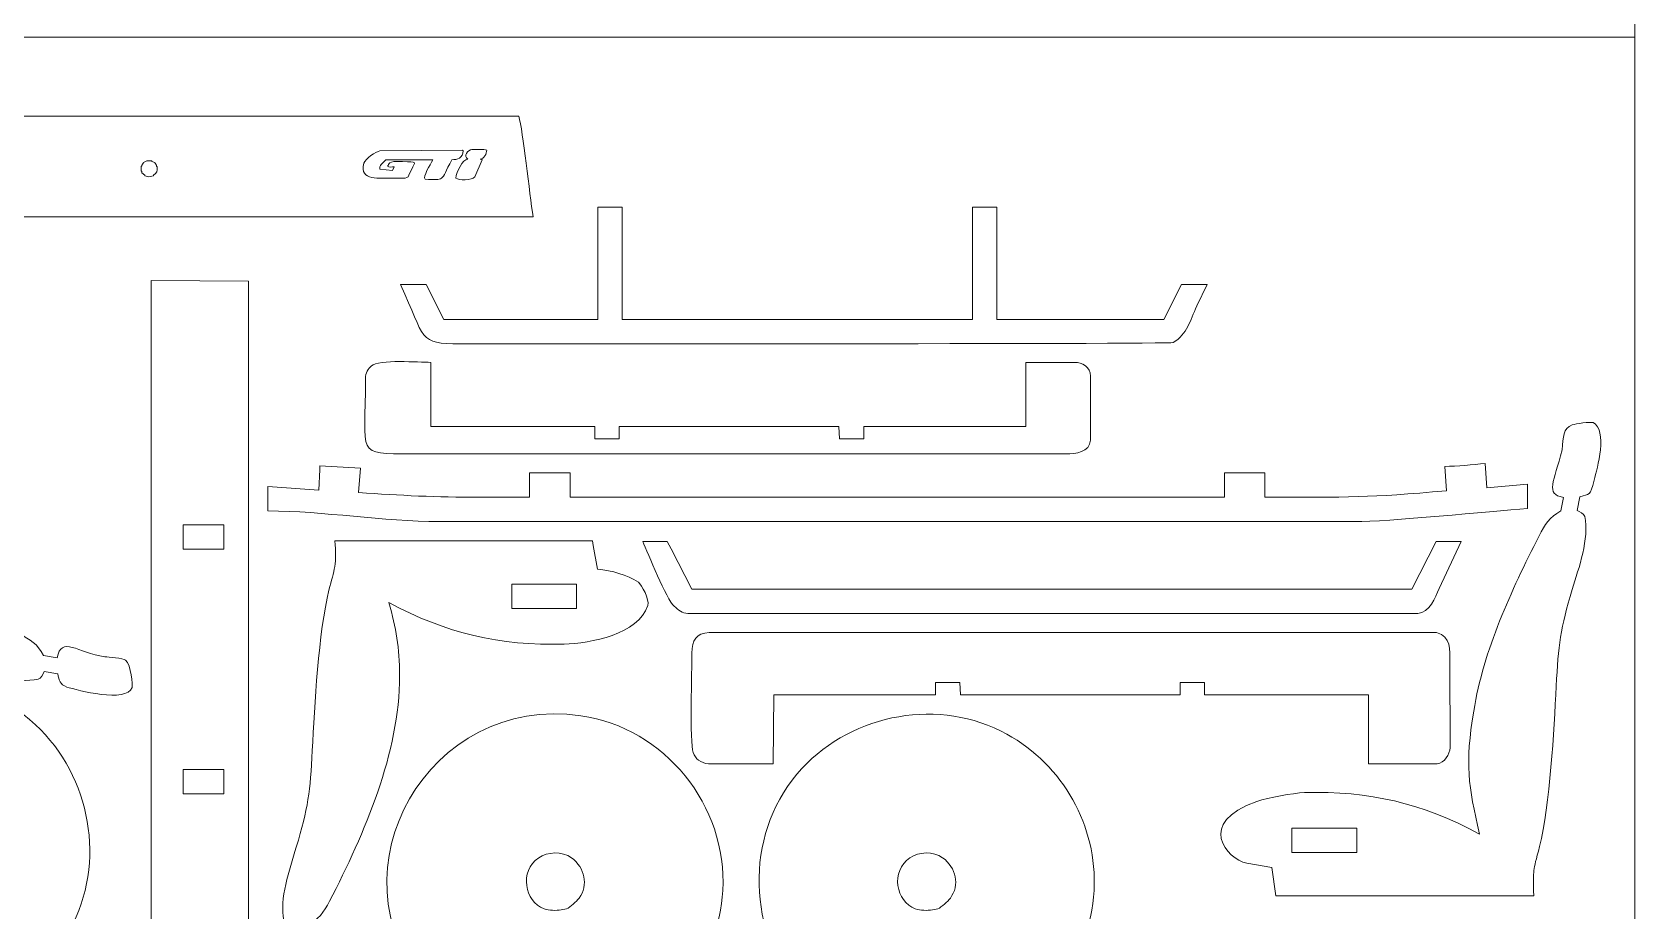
# Model space of a CAD drawing. Header units: centimetres. Extents: x -5.6 to 52.4, y -14 to 24.
# Drawn here: x 35.53 to 52.41, y -4.19 to 5.06 of the extents above; entities that cross this region are included whole.
import ezdxf

# ---------------------------------------------------------------- set-up
doc = ezdxf.new("R2010")
doc.units = ezdxf.units.CM
doc.header["$MEASUREMENT"] = 0
doc.layers.add('Camada 1', color=7, linetype='Continuous')

msp = doc.modelspace()

# ---------------------------------------------------------------- linework, layer by layer
at = {"layer": 'Camada 1', "color": 5, "lineweight": 9}
msp.add_open_spline([(52.40695, -13.99431), (52.40695, -13.99431), (-5.59305, -13.99431), (-5.59305, -13.99431), (-5.59305, -13.99431), (-5.59305, -13.99431), (52.40695, -13.9943), (52.40695, -13.9943), (52.40695, -13.9943), (52.40695, -13.9943), (52.40695, 24.00571), (52.40695, 24.00571), (52.40695, 24.00571), (52.40695, 24.00571), (-5.59305, 24.00571), (-5.59305, 24.00571), (-5.59305, 24.00571), (-5.59305, 24.00571), (-5.59305, -13.9943), (-5.59305, -13.9943)], degree=3, knots=[0, 0, 0, 0, 0.16666667, 0.16666667, 0.16666667, 0.16666667, 0.33333333, 0.33333333, 0.33333333, 0.33333333, 0.5, 0.5, 0.5, 0.5, 0.66666667, 0.66666667, 0.66666667, 0.66666667, 1, 1, 1, 1], dxfattribs=at)
msp.add_open_spline([(-5.59305, 5.00571), (-5.59305, 5.00571), (52.40695, 5.00572), (52.40695, 5.00572)], degree=3, dxfattribs=at)
at = {"layer": 'Camada 1', "color": 3, "lineweight": 9}
for points, knots in [([(35.26967, 3.11514), (35.26967, 3.11514), (40.80855, 3.11514), (40.80855, 3.11514), (40.80855, 3.11514), (40.77196, 3.35285), (40.70055, 4.02462), (40.6585, 4.17165), (40.6585, 4.17165), (38.05785, 4.17165), (35.4572, 4.17165), (32.85655, 4.17165), (32.85655, 4.17165), (32.85655, 4.17165), (32.70653, 3.11514), (32.70653, 3.11514), (32.70653, 3.11514), (32.70653, 3.11514), (35.26967, 3.11514), (35.26967, 3.11514)], [0, 0, 0, 0, 0.16666667, 0.16666667, 0.16666667, 0.16666667, 0.33333333, 0.33333333, 0.33333333, 0.33333333, 0.5, 0.5, 0.5, 0.5, 0.66666667, 0.66666667, 0.66666667, 0.66666667, 1, 1, 1, 1]), ([(36.7638, 3.53401), (36.7638, 3.53401), (36.81378, 3.54652), (36.81378, 3.54652), (36.81378, 3.54652), (36.81378, 3.54652), (36.81378, 3.55277), (36.81378, 3.55277), (36.81378, 3.55277), (36.85091, 3.58058), (36.85133, 3.58757), (36.85133, 3.64029), (36.85133, 3.64029), (36.85133, 3.64029), (36.84506, 3.64653), (36.84506, 3.64653), (36.84506, 3.64653), (36.84506, 3.64653), (36.84506, 3.65904), (36.84506, 3.65904), (36.84506, 3.65904), (36.84506, 3.65904), (36.83254, 3.67152), (36.83254, 3.67152), (36.83254, 3.67152), (36.83254, 3.67152), (36.83254, 3.67779), (36.83254, 3.67779), (36.83254, 3.67779), (36.83254, 3.67779), (36.8263, 3.67779), (36.8263, 3.67779), (36.8263, 3.67779), (36.8263, 3.67779), (36.8263, 3.68404), (36.8263, 3.68404), (36.8263, 3.68404), (36.8263, 3.68404), (36.79503, 3.69655), (36.79503, 3.69655), (36.79503, 3.69655), (36.79503, 3.69655), (36.79503, 3.70279), (36.79503, 3.70279), (36.79503, 3.70279), (36.72944, 3.70279), (36.74875, 3.70878), (36.70751, 3.68404), (36.70751, 3.68404), (36.70751, 3.68404), (36.70751, 3.67779), (36.70751, 3.67779), (36.70751, 3.67779), (36.70751, 3.67779), (36.70126, 3.67779), (36.70126, 3.67779), (36.70126, 3.67779), (36.70126, 3.67779), (36.70126, 3.67152), (36.70126, 3.67152), (36.70126, 3.67152), (36.70126, 3.67152), (36.68876, 3.65904), (36.68876, 3.65904), (36.68876, 3.65904), (36.68876, 3.65904), (36.68876, 3.64653), (36.68876, 3.64653), (36.68876, 3.64653), (36.68876, 3.64653), (36.68251, 3.64653), (36.68251, 3.64653), (36.68251, 3.64653), (36.68251, 3.64653), (36.68251, 3.59651), (36.68251, 3.59651), (36.68251, 3.59651), (36.68251, 3.59651), (36.68876, 3.59027), (36.68876, 3.59027), (36.68876, 3.59027), (36.68876, 3.59027), (36.68876, 3.57775), (36.68876, 3.57775), (36.68876, 3.57775), (36.68876, 3.57775), (36.72002, 3.55277), (36.72002, 3.55277), (36.72002, 3.55277), (36.72002, 3.55277), (36.72002, 3.54652), (36.72002, 3.54652), (36.72002, 3.54652), (36.72002, 3.54652), (36.7638, 3.53401), (36.7638, 3.53401)], [0, 0, 0, 0, 0.04, 0.04, 0.04, 0.04, 0.08, 0.08, 0.08, 0.08, 0.12, 0.12, 0.12, 0.12, 0.16, 0.16, 0.16, 0.16, 0.2, 0.2, 0.2, 0.2, 0.24, 0.24, 0.24, 0.24, 0.28, 0.28, 0.28, 0.28, 0.32, 0.32, 0.32, 0.32, 0.36, 0.36, 0.36, 0.36, 0.4, 0.4, 0.4, 0.4, 0.44, 0.44, 0.44, 0.44, 0.48, 0.48, 0.48, 0.48, 0.52, 0.52, 0.52, 0.52, 0.56, 0.56, 0.56, 0.56, 0.6, 0.6, 0.6, 0.6, 0.64, 0.64, 0.64, 0.64, 0.68, 0.68, 0.68, 0.68, 0.72, 0.72, 0.72, 0.72, 0.76, 0.76, 0.76, 0.76, 0.8, 0.8, 0.8, 0.8, 0.84, 0.84, 0.84, 0.84, 0.88, 0.88, 0.88, 0.88, 0.92, 0.92, 0.92, 0.92, 1, 1, 1, 1]), ([(39.93833, 2.03392), (39.93833, 2.03392), (39.86956, 2.03392), (39.86956, 2.03392), (39.86956, 2.03392), (39.86956, 2.03392), (39.68203, 2.40275), (39.68203, 2.40275), (39.68203, 2.40275), (39.68203, 2.40275), (39.41319, 2.40275), (39.41319, 2.40275), (39.41319, 2.40275), (39.67618, 1.82414), (39.59971, 1.7776), (40.03834, 1.7776), (40.03834, 1.7776), (40.17035, 1.7776), (47.51889, 1.77519), (47.54647, 1.7901), (47.54647, 1.7901), (47.69843, 1.8874), (47.72015, 2.01245), (47.79653, 2.17771), (47.79653, 2.17771), (47.79653, 2.17771), (47.90282, 2.40275), (47.90282, 2.40275), (47.90282, 2.40275), (47.90282, 2.40275), (47.634, 2.40275), (47.634, 2.40275), (47.634, 2.40275), (47.634, 2.40275), (47.44646, 2.03392), (47.44646, 2.03392), (47.44646, 2.03392), (47.44646, 2.03392), (45.68978, 2.03392), (45.68978, 2.03392), (45.68978, 2.03392), (45.68978, 2.03392), (45.68978, 3.21547), (45.68978, 3.21547), (45.68978, 3.21547), (45.68978, 3.21547), (45.43344, 3.21547), (45.43344, 3.21547), (45.43344, 3.21547), (45.43344, 3.21547), (45.43344, 2.03392), (45.43344, 2.03392), (45.43344, 2.03392), (45.43344, 2.03392), (41.74503, 2.03392), (41.74503, 2.03392), (41.74503, 2.03392), (41.74503, 2.03392), (41.74503, 3.21547), (41.74503, 3.21547), (41.74503, 3.21547), (41.74503, 3.21547), (41.48873, 3.21547), (41.48873, 3.21547), (41.48873, 3.21547), (41.48873, 3.21547), (41.48873, 2.03392), (41.48873, 2.03392), (41.48873, 2.03392), (41.48873, 2.03392), (39.93833, 2.03392), (39.93833, 2.03392)], [0, 0, 0, 0, 0.05263158, 0.05263158, 0.05263158, 0.05263158, 0.10526316, 0.10526316, 0.10526316, 0.10526316, 0.15789474, 0.15789474, 0.15789474, 0.15789474, 0.21052632, 0.21052632, 0.21052632, 0.21052632, 0.26315789, 0.26315789, 0.26315789, 0.26315789, 0.31578947, 0.31578947, 0.31578947, 0.31578947, 0.36842105, 0.36842105, 0.36842105, 0.36842105, 0.42105263, 0.42105263, 0.42105263, 0.42105263, 0.47368421, 0.47368421, 0.47368421, 0.47368421, 0.52631579, 0.52631579, 0.52631579, 0.52631579, 0.57894737, 0.57894737, 0.57894737, 0.57894737, 0.63157895, 0.63157895, 0.63157895, 0.63157895, 0.68421053, 0.68421053, 0.68421053, 0.68421053, 0.73684211, 0.73684211, 0.73684211, 0.73684211, 0.78947368, 0.78947368, 0.78947368, 0.78947368, 0.84210526, 0.84210526, 0.84210526, 0.84210526, 0.89473684, 0.89473684, 0.89473684, 0.89473684, 1, 1, 1, 1]), ([(31.64911, 1.50425), (31.64911, 1.50425), (31.60536, 1.498), (31.60536, 1.498), (31.60536, 1.498), (31.60536, 1.498), (31.60536, -1.21518), (31.60536, -1.21518), (31.60536, -1.21518), (31.9124, -1.21518), (31.84087, -1.20152), (32.12424, -1.27771), (32.12424, -1.27771), (32.95426, -1.50088), (33.90102, -1.3385), (34.83115, -1.62154), (34.83115, -1.62154), (35.07357, -1.69531), (35.37575, -1.79943), (35.6001, -1.75282), (35.6001, -1.75282), (35.63091, -1.74227), (35.64937, -1.69803), (35.66263, -1.67156), (35.66263, -1.67156), (35.66263, -1.67156), (35.80641, -1.69656), (35.80641, -1.69656), (35.80641, -1.69656), (35.81529, -1.75879), (35.82812, -1.80589), (35.90017, -1.83409), (35.90017, -1.83409), (36.01204, -1.86806), (36.52826, -2.00467), (36.58784, -1.84034), (36.58784, -1.84034), (36.59334, -1.8203), (36.5765, -1.59918), (36.5191, -1.55276), (36.5191, -1.55276), (36.48815, -1.52773), (36.34181, -1.52159), (36.30027, -1.51526), (36.30027, -1.51526), (36.0134, -1.47154), (35.83929, -1.29334), (35.80014, -1.52778), (35.80014, -1.52778), (35.80014, -1.52778), (35.65636, -1.50275), (35.65636, -1.50275), (35.65636, -1.50275), (35.58537, -1.37488), (35.52184, -1.33922), (35.39381, -1.27144), (35.39381, -1.27144), (34.60458, -0.85362), (33.72122, -0.48205), (32.82441, -0.54), (32.82441, -0.54), (32.60097, -0.55444), (32.4637, -0.5891), (32.24927, -0.64628), (32.24927, -0.64628), (32.60547, 0.01761), (32.73194, 0.55841), (32.68063, 1.31671), (32.68063, 1.31671), (32.62449, 2.1464), (31.99277, 2.41319), (31.90541, 1.54175), (31.90541, 1.54175), (31.90541, 1.54175), (31.64911, 1.50425), (31.64911, 1.50425)], [0, 0, 0, 0, 0.05, 0.05, 0.05, 0.05, 0.1, 0.1, 0.1, 0.1, 0.15, 0.15, 0.15, 0.15, 0.2, 0.2, 0.2, 0.2, 0.25, 0.25, 0.25, 0.25, 0.3, 0.3, 0.3, 0.3, 0.35, 0.35, 0.35, 0.35, 0.4, 0.4, 0.4, 0.4, 0.45, 0.45, 0.45, 0.45, 0.5, 0.5, 0.5, 0.5, 0.55, 0.55, 0.55, 0.55, 0.6, 0.6, 0.6, 0.6, 0.65, 0.65, 0.65, 0.65, 0.7, 0.7, 0.7, 0.7, 0.75, 0.75, 0.75, 0.75, 0.8, 0.8, 0.8, 0.8, 0.85, 0.85, 0.85, 0.85, 0.9, 0.9, 0.9, 0.9, 1, 1, 1, 1]), ([(36.78882, 0.59249), (36.78882, 0.59249), (36.78882, -5.53406), (36.78882, -5.53406), (36.78882, -5.53406), (36.78882, -5.53406), (37.81407, -5.53406), (37.81407, -5.53406), (37.81407, -5.53406), (37.81407, -5.53406), (37.81407, 2.4367), (37.81407, 2.4367), (37.81407, 2.4367), (37.81407, 2.4367), (36.78882, 2.44294), (36.78882, 2.44294), (36.78882, 2.44294), (36.78882, 2.44294), (36.78882, 0.59249), (36.78882, 0.59249)], [0, 0, 0, 0, 0.16666667, 0.16666667, 0.16666667, 0.16666667, 0.33333333, 0.33333333, 0.33333333, 0.33333333, 0.5, 0.5, 0.5, 0.5, 0.66666667, 0.66666667, 0.66666667, 0.66666667, 1, 1, 1, 1]), ([(44.07001, 0.77618), (44.07001, 0.77618), (44.0325, 0.77618), (44.0325, 0.77618), (44.0325, 0.77618), (44.0325, 0.77618), (44.02623, 0.90746), (44.02623, 0.90746), (44.02623, 0.90746), (44.02623, 0.90746), (41.71316, 0.90746), (41.71316, 0.90746), (41.71316, 0.90746), (41.71316, 0.90746), (41.71316, 0.77618), (41.71316, 0.77618), (41.71316, 0.77618), (41.71316, 0.77618), (41.45685, 0.77618), (41.45685, 0.77618), (41.45685, 0.77618), (41.45685, 0.77618), (41.45685, 0.90746), (41.45685, 0.90746), (41.45685, 0.90746), (41.45685, 0.90746), (39.73141, 0.90746), (39.73141, 0.90746), (39.73141, 0.90746), (39.73141, 0.90746), (39.73141, 1.58263), (39.73141, 1.58263), (39.73141, 1.58263), (39.60963, 1.58263), (39.18351, 1.6171), (39.10626, 1.54513), (39.10626, 1.54513), (39.07486, 1.51588), (39.04375, 1.47207), (39.04375, 1.41383), (39.04375, 1.41383), (39.04375, 0.59616), (38.93268, 0.61988), (39.53136, 0.61988), (39.53136, 0.61988), (41.82777, 0.61988), (44.12417, 0.61988), (46.42058, 0.61988), (46.42058, 0.61988), (46.5173, 0.61988), (46.66661, 0.63621), (46.67691, 0.76367), (46.67691, 0.76367), (46.67691, 0.76367), (46.67691, 1.43884), (46.67691, 1.43884), (46.67691, 1.43884), (46.67228, 1.53236), (46.59104, 1.58263), (46.50811, 1.58263), (46.50811, 1.58263), (46.50811, 1.58263), (45.99546, 1.58263), (45.99546, 1.58263), (45.99546, 1.58263), (45.99546, 1.58263), (45.99546, 0.90746), (45.99546, 0.90746), (45.99546, 0.90746), (45.99546, 0.90746), (44.2888, 0.90746), (44.2888, 0.90746), (44.2888, 0.90746), (44.2888, 0.90746), (44.2888, 0.77618), (44.2888, 0.77618), (44.2888, 0.77618), (44.2888, 0.77618), (44.07001, 0.77618), (44.07001, 0.77618)], [0, 0, 0, 0, 0.04761905, 0.04761905, 0.04761905, 0.04761905, 0.0952381, 0.0952381, 0.0952381, 0.0952381, 0.14285714, 0.14285714, 0.14285714, 0.14285714, 0.19047619, 0.19047619, 0.19047619, 0.19047619, 0.23809524, 0.23809524, 0.23809524, 0.23809524, 0.28571429, 0.28571429, 0.28571429, 0.28571429, 0.33333333, 0.33333333, 0.33333333, 0.33333333, 0.38095238, 0.38095238, 0.38095238, 0.38095238, 0.42857143, 0.42857143, 0.42857143, 0.42857143, 0.47619048, 0.47619048, 0.47619048, 0.47619048, 0.52380952, 0.52380952, 0.52380952, 0.52380952, 0.57142857, 0.57142857, 0.57142857, 0.57142857, 0.61904762, 0.61904762, 0.61904762, 0.61904762, 0.66666667, 0.66666667, 0.66666667, 0.66666667, 0.71428571, 0.71428571, 0.71428571, 0.71428571, 0.76190476, 0.76190476, 0.76190476, 0.76190476, 0.80952381, 0.80952381, 0.80952381, 0.80952381, 0.85714286, 0.85714286, 0.85714286, 0.85714286, 0.9047619, 0.9047619, 0.9047619, 0.9047619, 1, 1, 1, 1]), ([(51.64094, 0.66226), (51.5534, 0.31993), (51.45901, 0.19448), (51.65345, 0.16213), (51.65345, 0.16213), (51.65345, 0.16213), (51.62846, 0.01835), (51.62846, 0.01835), (51.62846, 0.01835), (51.50425, -0.05069), (51.46217, -0.11789), (51.39715, -0.24424), (51.39715, -0.24424), (51.10166, -0.82669), (50.81587, -1.43667), (50.70946, -2.08844), (50.70946, -2.08844), (50.61797, -2.64881), (50.64978, -2.86756), (50.77199, -3.3825), (50.77199, -3.3825), (50.16001, -3.0531), (49.61246, -2.92699), (48.92778, -2.94491), (48.92778, -2.94491), (48.79909, -2.95165), (48.55251, -2.99553), (48.42766, -3.03868), (48.42766, -3.03868), (47.78009, -3.2625), (48.11118, -3.64123), (48.32138, -3.68882), (48.32138, -3.68882), (48.32138, -3.68882), (48.58393, -3.7326), (48.58393, -3.7326), (48.58393, -3.7326), (48.58393, -3.7326), (48.62769, -4.03268), (48.62769, -4.03268), (48.62769, -4.03268), (48.62769, -4.03268), (51.34089, -4.03268), (51.34089, -4.03268), (51.34089, -4.03268), (51.34089, -3.72578), (51.32724, -3.7971), (51.40338, -3.51381), (51.40338, -3.51381), (51.51151, -3.07041), (51.55527, -2.29285), (51.57843, -1.82585), (51.57843, -1.82585), (51.59977, -1.39562), (51.62301, -1.21494), (51.74721, -0.80685), (51.74721, -0.80685), (51.8166, -0.57886), (51.92769, -0.2729), (51.87852, -0.03791), (51.87852, -0.03791), (51.86779, -0.00687), (51.82396, 0.01124), (51.79724, 0.02458), (51.79724, 0.02458), (51.79724, 0.02458), (51.8285, 0.16837), (51.8285, 0.16837), (51.8285, 0.16837), (51.9256, 0.20076), (51.93544, 0.17116), (51.97852, 0.34341), (51.97852, 0.34341), (52.00758, 0.46806), (52.12482, 0.86806), (51.96604, 0.94983), (51.96604, 0.94983), (51.93521, 0.95712), (51.7839, 0.93839), (51.74721, 0.92483), (51.74721, 0.92483), (51.64326, 0.88641), (51.65559, 0.80134), (51.64094, 0.66226)], [0, 0, 0, 0, 0.04545455, 0.04545455, 0.04545455, 0.04545455, 0.09090909, 0.09090909, 0.09090909, 0.09090909, 0.13636364, 0.13636364, 0.13636364, 0.13636364, 0.18181818, 0.18181818, 0.18181818, 0.18181818, 0.22727273, 0.22727273, 0.22727273, 0.22727273, 0.27272727, 0.27272727, 0.27272727, 0.27272727, 0.31818182, 0.31818182, 0.31818182, 0.31818182, 0.36363636, 0.36363636, 0.36363636, 0.36363636, 0.40909091, 0.40909091, 0.40909091, 0.40909091, 0.45454545, 0.45454545, 0.45454545, 0.45454545, 0.5, 0.5, 0.5, 0.5, 0.54545455, 0.54545455, 0.54545455, 0.54545455, 0.59090909, 0.59090909, 0.59090909, 0.59090909, 0.63636364, 0.63636364, 0.63636364, 0.63636364, 0.68181818, 0.68181818, 0.68181818, 0.68181818, 0.72727273, 0.72727273, 0.72727273, 0.72727273, 0.77272727, 0.77272727, 0.77272727, 0.77272727, 0.81818182, 0.81818182, 0.81818182, 0.81818182, 0.86363636, 0.86363636, 0.86363636, 0.86363636, 0.90909091, 0.90909091, 0.90909091, 0.90909091, 1, 1, 1, 1]), ([(38.56517, 0.45644), (38.56517, 0.45644), (38.56517, 0.49395), (38.56517, 0.49395), (38.56517, 0.49395), (38.56517, 0.49395), (38.99028, 0.46895), (38.99028, 0.46895), (38.99028, 0.46895), (38.99028, 0.46895), (38.97153, 0.21265), (38.97153, 0.21265), (38.97153, 0.21265), (39.41305, 0.18173), (39.79311, 0.16262), (40.24059, 0.16262), (40.24059, 0.16262), (40.24059, 0.16262), (40.77198, 0.16262), (40.77198, 0.16262), (40.77198, 0.16262), (40.77198, 0.16262), (40.77198, 0.41893), (40.77198, 0.41893), (40.77198, 0.41893), (40.77198, 0.41893), (41.19707, 0.41893), (41.19707, 0.41893), (41.19707, 0.41893), (41.19707, 0.41893), (41.19707, 0.16262), (41.19707, 0.16262), (41.19707, 0.16262), (43.49348, 0.16262), (45.7899, 0.16262), (48.08631, 0.16262), (48.08631, 0.16262), (48.08631, 0.16262), (48.08631, 0.41893), (48.08631, 0.41893), (48.08631, 0.41893), (48.08631, 0.41893), (48.51143, 0.41893), (48.51143, 0.41893), (48.51143, 0.41893), (48.51143, 0.41893), (48.51143, 0.16262), (48.51143, 0.16262), (48.51143, 0.16262), (49.40392, 0.16262), (49.59706, 0.1584), (50.4244, 0.2314), (50.4244, 0.2314), (50.4244, 0.2314), (50.40565, 0.4877), (50.40565, 0.4877), (50.40565, 0.4877), (50.53464, 0.4877), (50.69849, 0.50692), (50.83073, 0.51896), (50.83073, 0.51896), (50.83073, 0.51896), (50.84948, 0.26264), (50.84948, 0.26264), (50.84948, 0.26264), (50.84948, 0.26264), (51.2746, 0.30017), (51.2746, 0.30017), (51.2746, 0.30017), (51.2746, 0.30017), (51.2746, 0.04383), (51.2746, 0.04383), (51.2746, 0.04383), (50.89281, 0.01395), (49.78661, -0.09371), (49.46166, -0.09371), (49.46166, -0.09371), (46.24836, -0.09371), (43.03505, -0.09371), (39.82175, -0.09371), (39.82175, -0.09371), (39.2259, -0.09371), (38.61033, 0.01884), (38.01502, 0.01884), (38.01502, 0.01884), (38.01502, 0.01884), (38.01502, 0.27514), (38.01502, 0.27514), (38.01502, 0.27514), (38.01502, 0.27514), (38.55268, 0.23764), (38.55268, 0.23764), (38.55268, 0.23764), (38.55268, 0.23764), (38.56517, 0.45644), (38.56517, 0.45644)], [0, 0, 0, 0, 0.04, 0.04, 0.04, 0.04, 0.08, 0.08, 0.08, 0.08, 0.12, 0.12, 0.12, 0.12, 0.16, 0.16, 0.16, 0.16, 0.2, 0.2, 0.2, 0.2, 0.24, 0.24, 0.24, 0.24, 0.28, 0.28, 0.28, 0.28, 0.32, 0.32, 0.32, 0.32, 0.36, 0.36, 0.36, 0.36, 0.4, 0.4, 0.4, 0.4, 0.44, 0.44, 0.44, 0.44, 0.48, 0.48, 0.48, 0.48, 0.52, 0.52, 0.52, 0.52, 0.56, 0.56, 0.56, 0.56, 0.6, 0.6, 0.6, 0.6, 0.64, 0.64, 0.64, 0.64, 0.68, 0.68, 0.68, 0.68, 0.72, 0.72, 0.72, 0.72, 0.76, 0.76, 0.76, 0.76, 0.8, 0.8, 0.8, 0.8, 0.84, 0.84, 0.84, 0.84, 0.88, 0.88, 0.88, 0.88, 0.92, 0.92, 0.92, 0.92, 1, 1, 1, 1]), ([(41.44125, -0.34468), (41.44125, -0.34468), (41.43501, -0.29466), (41.43501, -0.29466), (41.43501, -0.29466), (40.53062, -0.29466), (39.62622, -0.29466), (38.72183, -0.29466), (38.72183, -0.29466), (38.74539, -0.53097), (38.71537, -0.60499), (38.6593, -0.81353), (38.6593, -0.81353), (38.55121, -1.25676), (38.5074, -2.03462), (38.48427, -2.50145), (38.48427, -2.50145), (38.46295, -2.93178), (38.43969, -3.11233), (38.31546, -3.52046), (38.31546, -3.52046), (38.24174, -3.76268), (38.13725, -4.06508), (38.18419, -4.2894), (38.18419, -4.2894), (38.19493, -4.32048), (38.23871, -4.33855), (38.26545, -4.35193), (38.26545, -4.35193), (38.26545, -4.35193), (38.24045, -4.49571), (38.24045, -4.49571), (38.24045, -4.49571), (38.16897, -4.51616), (38.1353, -4.50825), (38.10291, -4.59575), (38.10291, -4.59575), (38.06936, -4.70912), (37.93325, -5.20609), (38.09667, -5.27716), (38.09667, -5.27716), (38.15021, -5.30044), (38.3352, -5.2584), (38.38423, -5.21464), (38.38423, -5.21464), (38.40572, -5.1866), (38.41649, -5.02406), (38.42174, -4.9896), (38.42174, -4.9896), (38.47644, -4.7209), (38.62337, -4.52002), (38.40923, -4.48946), (38.40923, -4.48946), (38.40923, -4.48946), (38.43426, -4.34568), (38.43426, -4.34568), (38.43426, -4.34568), (38.5435, -4.28498), (38.60691, -4.2032), (38.66557, -4.08936), (38.66557, -4.08936), (39.03601, -3.37045), (39.40324, -2.52851), (39.40324, -1.71376), (39.40324, -1.71376), (39.40324, -1.4173), (39.36349, -1.21769), (39.29072, -0.94482), (39.29072, -0.94482), (39.89592, -1.27083), (40.45664, -1.40023), (41.13493, -1.38244), (41.13493, -1.38244), (41.41364, -1.37513), (41.91486, -1.28015), (42.01638, -0.97607), (42.01638, -0.97607), (42.03749, -0.91283), (41.94962, -0.75768), (41.91638, -0.73226), (41.91638, -0.73226), (41.79239, -0.64732), (41.64017, -0.61192), (41.48499, -0.59475), (41.48499, -0.59475), (41.48499, -0.59475), (41.44125, -0.34468), (41.44125, -0.34468)], [0, 0, 0, 0, 0.04347826, 0.04347826, 0.04347826, 0.04347826, 0.08695652, 0.08695652, 0.08695652, 0.08695652, 0.13043478, 0.13043478, 0.13043478, 0.13043478, 0.17391304, 0.17391304, 0.17391304, 0.17391304, 0.2173913, 0.2173913, 0.2173913, 0.2173913, 0.26086957, 0.26086957, 0.26086957, 0.26086957, 0.30434783, 0.30434783, 0.30434783, 0.30434783, 0.34782609, 0.34782609, 0.34782609, 0.34782609, 0.39130435, 0.39130435, 0.39130435, 0.39130435, 0.43478261, 0.43478261, 0.43478261, 0.43478261, 0.47826087, 0.47826087, 0.47826087, 0.47826087, 0.52173913, 0.52173913, 0.52173913, 0.52173913, 0.56521739, 0.56521739, 0.56521739, 0.56521739, 0.60869565, 0.60869565, 0.60869565, 0.60869565, 0.65217391, 0.65217391, 0.65217391, 0.65217391, 0.69565217, 0.69565217, 0.69565217, 0.69565217, 0.73913043, 0.73913043, 0.73913043, 0.73913043, 0.7826087, 0.7826087, 0.7826087, 0.7826087, 0.82608696, 0.82608696, 0.82608696, 0.82608696, 0.86956522, 0.86956522, 0.86956522, 0.86956522, 0.91304348, 0.91304348, 0.91304348, 0.91304348, 1, 1, 1, 1]), ([(42.26215, -0.37818), (42.26215, -0.37818), (42.21839, -0.30316), (42.21839, -0.30316), (42.21839, -0.30316), (42.21839, -0.30316), (41.96209, -0.30316), (41.96209, -0.30316), (41.96209, -0.30316), (42.01714, -0.42289), (42.21338, -0.91491), (42.29341, -0.98458), (42.29341, -0.98458), (42.33656, -1.02214), (42.37704, -1.05959), (42.4372, -1.05959), (42.4372, -1.05959), (42.4372, -1.05959), (50.12037, -1.05959), (50.12037, -1.05959), (50.12037, -1.05959), (50.2476, -1.04934), (50.30233, -0.89641), (50.34544, -0.79702), (50.34544, -0.79702), (50.34544, -0.79702), (50.57675, -0.30316), (50.57675, -0.30316), (50.57675, -0.30316), (50.57675, -0.30316), (50.31418, -0.30316), (50.31418, -0.30316), (50.31418, -0.30316), (50.31418, -0.30316), (50.05787, -0.8033), (50.05787, -0.8033), (50.05787, -0.8033), (50.05787, -0.8033), (42.48096, -0.8033), (42.48096, -0.8033), (42.48096, -0.8033), (42.48096, -0.8033), (42.26215, -0.37818), (42.26215, -0.37818)], [0, 0, 0, 0, 0.08333333, 0.08333333, 0.08333333, 0.08333333, 0.16666667, 0.16666667, 0.16666667, 0.16666667, 0.25, 0.25, 0.25, 0.25, 0.33333333, 0.33333333, 0.33333333, 0.33333333, 0.41666667, 0.41666667, 0.41666667, 0.41666667, 0.5, 0.5, 0.5, 0.5, 0.58333333, 0.58333333, 0.58333333, 0.58333333, 0.66666667, 0.66666667, 0.66666667, 0.66666667, 0.75, 0.75, 0.75, 0.75, 0.83333333, 0.83333333, 0.83333333, 0.83333333, 1, 1, 1, 1]), ([(45.26229, -1.78556), (45.26229, -1.78556), (45.2998, -1.78556), (45.2998, -1.78556), (45.2998, -1.78556), (45.2998, -1.78556), (45.30607, -1.91686), (45.30607, -1.91686), (45.30607, -1.91686), (45.30607, -1.91686), (47.61914, -1.91686), (47.61914, -1.91686), (47.61914, -1.91686), (47.61914, -1.91686), (47.61914, -1.78556), (47.61914, -1.78556), (47.61914, -1.78556), (47.61914, -1.78556), (47.87543, -1.78556), (47.87543, -1.78556), (47.87543, -1.78556), (47.87543, -1.78556), (47.87543, -1.91686), (47.87543, -1.91686), (47.87543, -1.91686), (47.87543, -1.91686), (49.60089, -1.91686), (49.60089, -1.91686), (49.60089, -1.91686), (49.60089, -1.91686), (49.60089, -2.64203), (49.60089, -2.64203), (49.60089, -2.64203), (49.60089, -2.64203), (50.32608, -2.64203), (50.32608, -2.64203), (50.32608, -2.64203), (50.4027, -2.63473), (50.45327, -2.53826), (50.46359, -2.47325), (50.46359, -2.47325), (50.46359, -2.47325), (50.45735, -1.57302), (50.45735, -1.57302), (50.45735, -1.57302), (50.4569, -1.44404), (50.47499, -1.3027), (50.31981, -1.26044), (50.31981, -1.26044), (50.31981, -1.26044), (42.66166, -1.26044), (42.66166, -1.26044), (42.66166, -1.26044), (42.52538, -1.27173), (42.48036, -1.33542), (42.48036, -1.47925), (42.48036, -1.47925), (42.48036, -1.65109), (42.45602, -2.41725), (42.49284, -2.52327), (42.49284, -2.52327), (42.51679, -2.59223), (42.57033, -2.63362), (42.65539, -2.64203), (42.65539, -2.64203), (42.65539, -2.64203), (43.33683, -2.64203), (43.33683, -2.64203), (43.33683, -2.64203), (43.33683, -2.64203), (43.34307, -1.91686), (43.34307, -1.91686), (43.34307, -1.91686), (43.34307, -1.91686), (45.04349, -1.91686), (45.04349, -1.91686), (45.04349, -1.91686), (45.04349, -1.91686), (45.04349, -1.78556), (45.04349, -1.78556), (45.04349, -1.78556), (45.04349, -1.78556), (45.26229, -1.78556), (45.26229, -1.78556)], [0, 0, 0, 0, 0.04545455, 0.04545455, 0.04545455, 0.04545455, 0.09090909, 0.09090909, 0.09090909, 0.09090909, 0.13636364, 0.13636364, 0.13636364, 0.13636364, 0.18181818, 0.18181818, 0.18181818, 0.18181818, 0.22727273, 0.22727273, 0.22727273, 0.22727273, 0.27272727, 0.27272727, 0.27272727, 0.27272727, 0.31818182, 0.31818182, 0.31818182, 0.31818182, 0.36363636, 0.36363636, 0.36363636, 0.36363636, 0.40909091, 0.40909091, 0.40909091, 0.40909091, 0.45454545, 0.45454545, 0.45454545, 0.45454545, 0.5, 0.5, 0.5, 0.5, 0.54545455, 0.54545455, 0.54545455, 0.54545455, 0.59090909, 0.59090909, 0.59090909, 0.59090909, 0.63636364, 0.63636364, 0.63636364, 0.63636364, 0.68181818, 0.68181818, 0.68181818, 0.68181818, 0.72727273, 0.72727273, 0.72727273, 0.72727273, 0.77272727, 0.77272727, 0.77272727, 0.77272727, 0.81818182, 0.81818182, 0.81818182, 0.81818182, 0.86363636, 0.86363636, 0.86363636, 0.86363636, 0.90909091, 0.90909091, 0.90909091, 0.90909091, 1, 1, 1, 1]), ([(32.61235, -3.63077), (32.61235, -3.07263), (32.80462, -2.53941), (33.25626, -2.17414), (33.25626, -2.17414), (33.92002, -1.63732), (34.93656, -1.64076), (35.56936, -2.2304), (35.56936, -2.2304), (36.15482, -2.77593), (36.3197, -3.68459), (35.93194, -4.3872), (35.93194, -4.3872), (35.6057, -4.97834), (34.9659, -5.34252), (34.28777, -5.3062), (34.28777, -5.3062), (33.53692, -5.26599), (32.84422, -4.72025), (32.66861, -3.98084), (32.66861, -3.98084), (32.66861, -3.98084), (32.61235, -3.63077), (32.61235, -3.63077)], [0, 0, 0, 0, 0.14285714, 0.14285714, 0.14285714, 0.14285714, 0.28571429, 0.28571429, 0.28571429, 0.28571429, 0.42857143, 0.42857143, 0.42857143, 0.42857143, 0.57142857, 0.57142857, 0.57142857, 0.57142857, 0.71428571, 0.71428571, 0.71428571, 0.71428571, 1, 1, 1, 1]), ([(41.12993, -5.64937), (40.57163, -5.64937), (40.03883, -5.45711), (39.67333, -5.00546), (39.67333, -5.00546), (38.64777, -3.73816), (39.71346, -1.90773), (41.31125, -2.136), (41.31125, -2.136), (42.19634, -2.26245), (42.85312, -3.08153), (42.80535, -3.97394), (42.80535, -3.97394), (42.76516, -4.72466), (42.21945, -5.41767), (41.48003, -5.59311), (41.48003, -5.59311), (41.48003, -5.59311), (41.12993, -5.64937), (41.12993, -5.64937)], [0, 0, 0, 0, 0.16666667, 0.16666667, 0.16666667, 0.16666667, 0.33333333, 0.33333333, 0.33333333, 0.33333333, 0.5, 0.5, 0.5, 0.5, 0.66666667, 0.66666667, 0.66666667, 0.66666667, 1, 1, 1, 1]), ([(45.03807, -5.64937), (44.47982, -5.64937), (43.94691, -5.45709), (43.58148, -5.00546), (43.58148, -5.00546), (43.04457, -4.34189), (43.04811, -3.32502), (43.63774, -2.69238), (43.63774, -2.69238), (44.18332, -2.107), (45.09189, -1.94194), (45.79454, -2.32977), (45.79454, -2.32977), (46.3857, -2.65606), (46.74979, -3.29579), (46.7135, -3.97394), (46.7135, -3.97394), (46.67333, -4.72462), (46.1276, -5.41771), (45.38818, -5.59311), (45.38818, -5.59311), (45.38818, -5.59311), (45.03807, -5.64937), (45.03807, -5.64937)], [0, 0, 0, 0, 0.14285714, 0.14285714, 0.14285714, 0.14285714, 0.28571429, 0.28571429, 0.28571429, 0.28571429, 0.42857143, 0.42857143, 0.42857143, 0.42857143, 0.57142857, 0.57142857, 0.57142857, 0.57142857, 0.71428571, 0.71428571, 0.71428571, 0.71428571, 1, 1, 1, 1])]:
    msp.add_open_spline(points, degree=3, knots=knots, dxfattribs=at)
at = {"layer": 'Camada 1', "color": 1, "lineweight": 9}
for points, knots in [([(39.19565, 3.61526), (39.19565, 3.61526), (39.32692, 3.60278), (39.32692, 3.60278), (39.32692, 3.60278), (39.32692, 3.60278), (39.34568, 3.64029), (39.34568, 3.64029), (39.34568, 3.64029), (39.32659, 3.64029), (39.29069, 3.63282), (39.27691, 3.64653), (39.27691, 3.64653), (39.29962, 3.66914), (39.26731, 3.70572), (39.43321, 3.69655), (39.43321, 3.69655), (39.59572, 3.68779), (39.57177, 3.70327), (39.52698, 3.60903), (39.52698, 3.60903), (39.47757, 3.50509), (39.5199, 3.52149), (39.32692, 3.52149), (39.32692, 3.52149), (39.20195, 3.52327), (38.97456, 3.48603), (39.02685, 3.67779), (39.02685, 3.67779), (39.04602, 3.72987), (39.15064, 3.79881), (39.19565, 3.80907), (39.19565, 3.80907), (39.19565, 3.80907), (40.0646, 3.81534), (40.0646, 3.81534), (40.0646, 3.81534), (40.0646, 3.81534), (40.07087, 3.80907), (40.07087, 3.80907), (40.07087, 3.80907), (40.07087, 3.73126), (40.0126, 3.7153), (39.95208, 3.7153), (39.95208, 3.7153), (39.82549, 3.47056), (39.88694, 3.50899), (39.67076, 3.50899), (39.67076, 3.50899), (39.64519, 3.53468), (39.72328, 3.6578), (39.75204, 3.7153), (39.75204, 3.7153), (39.75204, 3.7153), (39.25816, 3.7153), (39.25816, 3.7153), (39.25816, 3.7153), (39.19106, 3.64149), (39.19565, 3.66015), (39.19565, 3.61526)], [0, 0, 0, 0, 0.0625, 0.0625, 0.0625, 0.0625, 0.125, 0.125, 0.125, 0.125, 0.1875, 0.1875, 0.1875, 0.1875, 0.25, 0.25, 0.25, 0.25, 0.3125, 0.3125, 0.3125, 0.3125, 0.375, 0.375, 0.375, 0.375, 0.4375, 0.4375, 0.4375, 0.4375, 0.5, 0.5, 0.5, 0.5, 0.5625, 0.5625, 0.5625, 0.5625, 0.625, 0.625, 0.625, 0.625, 0.6875, 0.6875, 0.6875, 0.6875, 0.75, 0.75, 0.75, 0.75, 0.8125, 0.8125, 0.8125, 0.8125, 0.875, 0.875, 0.875, 0.875, 1, 1, 1, 1]), ([(40.26465, 3.72155), (40.26465, 3.72155), (40.25217, 3.72155), (40.25217, 3.72155), (40.25217, 3.72155), (40.29225, 3.72155), (40.32094, 3.7805), (40.32094, 3.81534), (40.32094, 3.81534), (40.29403, 3.82876), (40.19969, 3.82158), (40.16464, 3.82158), (40.16464, 3.82158), (40.12006, 3.82158), (40.068, 3.7481), (40.12086, 3.72155), (40.12086, 3.72155), (40.071, 3.72155), (39.99583, 3.5849), (39.99583, 3.52149), (39.99583, 3.52149), (40.02505, 3.49245), (40.16389, 3.50048), (40.19591, 3.53401), (40.19591, 3.53401), (40.19591, 3.53401), (40.27092, 3.7153), (40.27092, 3.7153), (40.27092, 3.7153), (40.27092, 3.7153), (40.26465, 3.72155), (40.26465, 3.72155)], [0, 0, 0, 0, 0.11111111, 0.11111111, 0.11111111, 0.11111111, 0.22222222, 0.22222222, 0.22222222, 0.22222222, 0.33333333, 0.33333333, 0.33333333, 0.33333333, 0.44444444, 0.44444444, 0.44444444, 0.44444444, 0.55555556, 0.55555556, 0.55555556, 0.55555556, 0.66666667, 0.66666667, 0.66666667, 0.66666667, 0.77777778, 0.77777778, 0.77777778, 0.77777778, 1, 1, 1, 1])]:
    msp.add_open_spline(points, degree=3, knots=knots, dxfattribs=at)
msp.add_open_spline([(40.12086, 3.72155), (40.12086, 3.72155), (40.12086, 3.72155), (40.12086, 3.72155)], degree=3, dxfattribs=at)
at = {"layer": 'Camada 1', "lineweight": 9}
for points, knots in [([(37.55152, -0.34526), (37.55152, -0.34526), (37.55152, -0.38277), (37.55152, -0.38277), (37.55152, -0.38277), (37.55152, -0.38277), (37.1264, -0.38277), (37.1264, -0.38277), (37.1264, -0.38277), (37.1264, -0.38277), (37.1264, -0.12643), (37.1264, -0.12643), (37.1264, -0.12643), (37.1264, -0.12643), (37.55152, -0.12643), (37.55152, -0.12643), (37.55152, -0.12643), (37.55152, -0.12643), (37.55152, -0.34526), (37.55152, -0.34526)], [0, 0, 0, 0, 0.16666667, 0.16666667, 0.16666667, 0.16666667, 0.33333333, 0.33333333, 0.33333333, 0.33333333, 0.5, 0.5, 0.5, 0.5, 0.66666667, 0.66666667, 0.66666667, 0.66666667, 1, 1, 1, 1]), ([(40.58479, -0.96357), (40.58479, -0.96357), (40.58479, -1.00735), (40.58479, -1.00735), (40.58479, -1.00735), (40.58479, -1.00735), (41.2662, -1.00735), (41.2662, -1.00735), (41.2662, -1.00735), (41.2662, -1.00735), (41.2662, -0.75103), (41.2662, -0.75103), (41.2662, -0.75103), (41.2662, -0.75103), (40.58479, -0.75103), (40.58479, -0.75103), (40.58479, -0.75103), (40.58479, -0.75103), (40.58479, -0.96357), (40.58479, -0.96357)], [0, 0, 0, 0, 0.16666667, 0.16666667, 0.16666667, 0.16666667, 0.33333333, 0.33333333, 0.33333333, 0.33333333, 0.5, 0.5, 0.5, 0.5, 0.66666667, 0.66666667, 0.66666667, 0.66666667, 1, 1, 1, 1]), ([(37.55152, -2.92089), (37.55152, -2.92089), (37.55152, -2.95841), (37.55152, -2.95841), (37.55152, -2.95841), (37.55152, -2.95841), (37.1264, -2.95841), (37.1264, -2.95841), (37.1264, -2.95841), (37.1264, -2.95841), (37.1264, -2.70208), (37.1264, -2.70208), (37.1264, -2.70208), (37.1264, -2.70208), (37.55152, -2.70208), (37.55152, -2.70208), (37.55152, -2.70208), (37.55152, -2.70208), (37.55152, -2.92089), (37.55152, -2.92089)], [0, 0, 0, 0, 0.16666667, 0.16666667, 0.16666667, 0.16666667, 0.33333333, 0.33333333, 0.33333333, 0.33333333, 0.5, 0.5, 0.5, 0.5, 0.66666667, 0.66666667, 0.66666667, 0.66666667, 1, 1, 1, 1]), ([(49.4779, -3.36374), (49.4779, -3.36374), (49.4779, -3.32), (49.4779, -3.32), (49.4779, -3.32), (49.4779, -3.32), (48.79648, -3.32), (48.79648, -3.32), (48.79648, -3.32), (48.79648, -3.32), (48.79648, -3.5763), (48.79648, -3.5763), (48.79648, -3.5763), (48.79648, -3.5763), (49.4779, -3.5763), (49.4779, -3.5763), (49.4779, -3.5763), (49.4779, -3.5763), (49.4779, -3.36374), (49.4779, -3.36374)], [0, 0, 0, 0, 0.16666667, 0.16666667, 0.16666667, 0.16666667, 0.33333333, 0.33333333, 0.33333333, 0.33333333, 0.5, 0.5, 0.5, 0.5, 0.66666667, 0.66666667, 0.66666667, 0.66666667, 1, 1, 1, 1]), ([(41.10494, -4.18025), (41.04747, -4.186), (40.97898, -4.18876), (40.92364, -4.16774), (40.92364, -4.16774), (40.71923, -4.09009), (40.65934, -3.77483), (40.86738, -3.63011), (40.86738, -3.63011), (40.95655, -3.56808), (41.11522, -3.55958), (41.21121, -3.63011), (41.21121, -3.63011), (41.35517, -3.7359), (41.39288, -3.91859), (41.2925, -4.05522), (41.2925, -4.05522), (41.26567, -4.09174), (41.19925, -4.15215), (41.1612, -4.16774), (41.1612, -4.16774), (41.1612, -4.16774), (41.10494, -4.18025), (41.10494, -4.18025)], [0, 0, 0, 0, 0.14285714, 0.14285714, 0.14285714, 0.14285714, 0.28571429, 0.28571429, 0.28571429, 0.28571429, 0.42857143, 0.42857143, 0.42857143, 0.42857143, 0.57142857, 0.57142857, 0.57142857, 0.57142857, 0.71428571, 0.71428571, 0.71428571, 0.71428571, 1, 1, 1, 1]), ([(45.01309, -4.18025), (44.95562, -4.186), (44.88713, -4.18876), (44.83179, -4.16774), (44.83179, -4.16774), (44.6274, -4.0901), (44.56748, -3.77486), (44.77553, -3.63011), (44.77553, -3.63011), (44.86468, -3.56808), (45.02337, -3.55958), (45.11936, -3.63011), (45.11936, -3.63011), (45.26332, -3.7359), (45.30103, -3.91859), (45.20064, -4.05522), (45.20064, -4.05522), (45.17379, -4.09176), (45.10741, -4.15215), (45.06935, -4.16774), (45.06935, -4.16774), (45.06935, -4.16774), (45.01309, -4.18025), (45.01309, -4.18025)], [0, 0, 0, 0, 0.14285714, 0.14285714, 0.14285714, 0.14285714, 0.28571429, 0.28571429, 0.28571429, 0.28571429, 0.42857143, 0.42857143, 0.42857143, 0.42857143, 0.57142857, 0.57142857, 0.57142857, 0.57142857, 0.71428571, 0.71428571, 0.71428571, 0.71428571, 1, 1, 1, 1])]:
    msp.add_open_spline(points, degree=3, knots=knots, dxfattribs=at)

doc.saveas('drawing.dxf')
